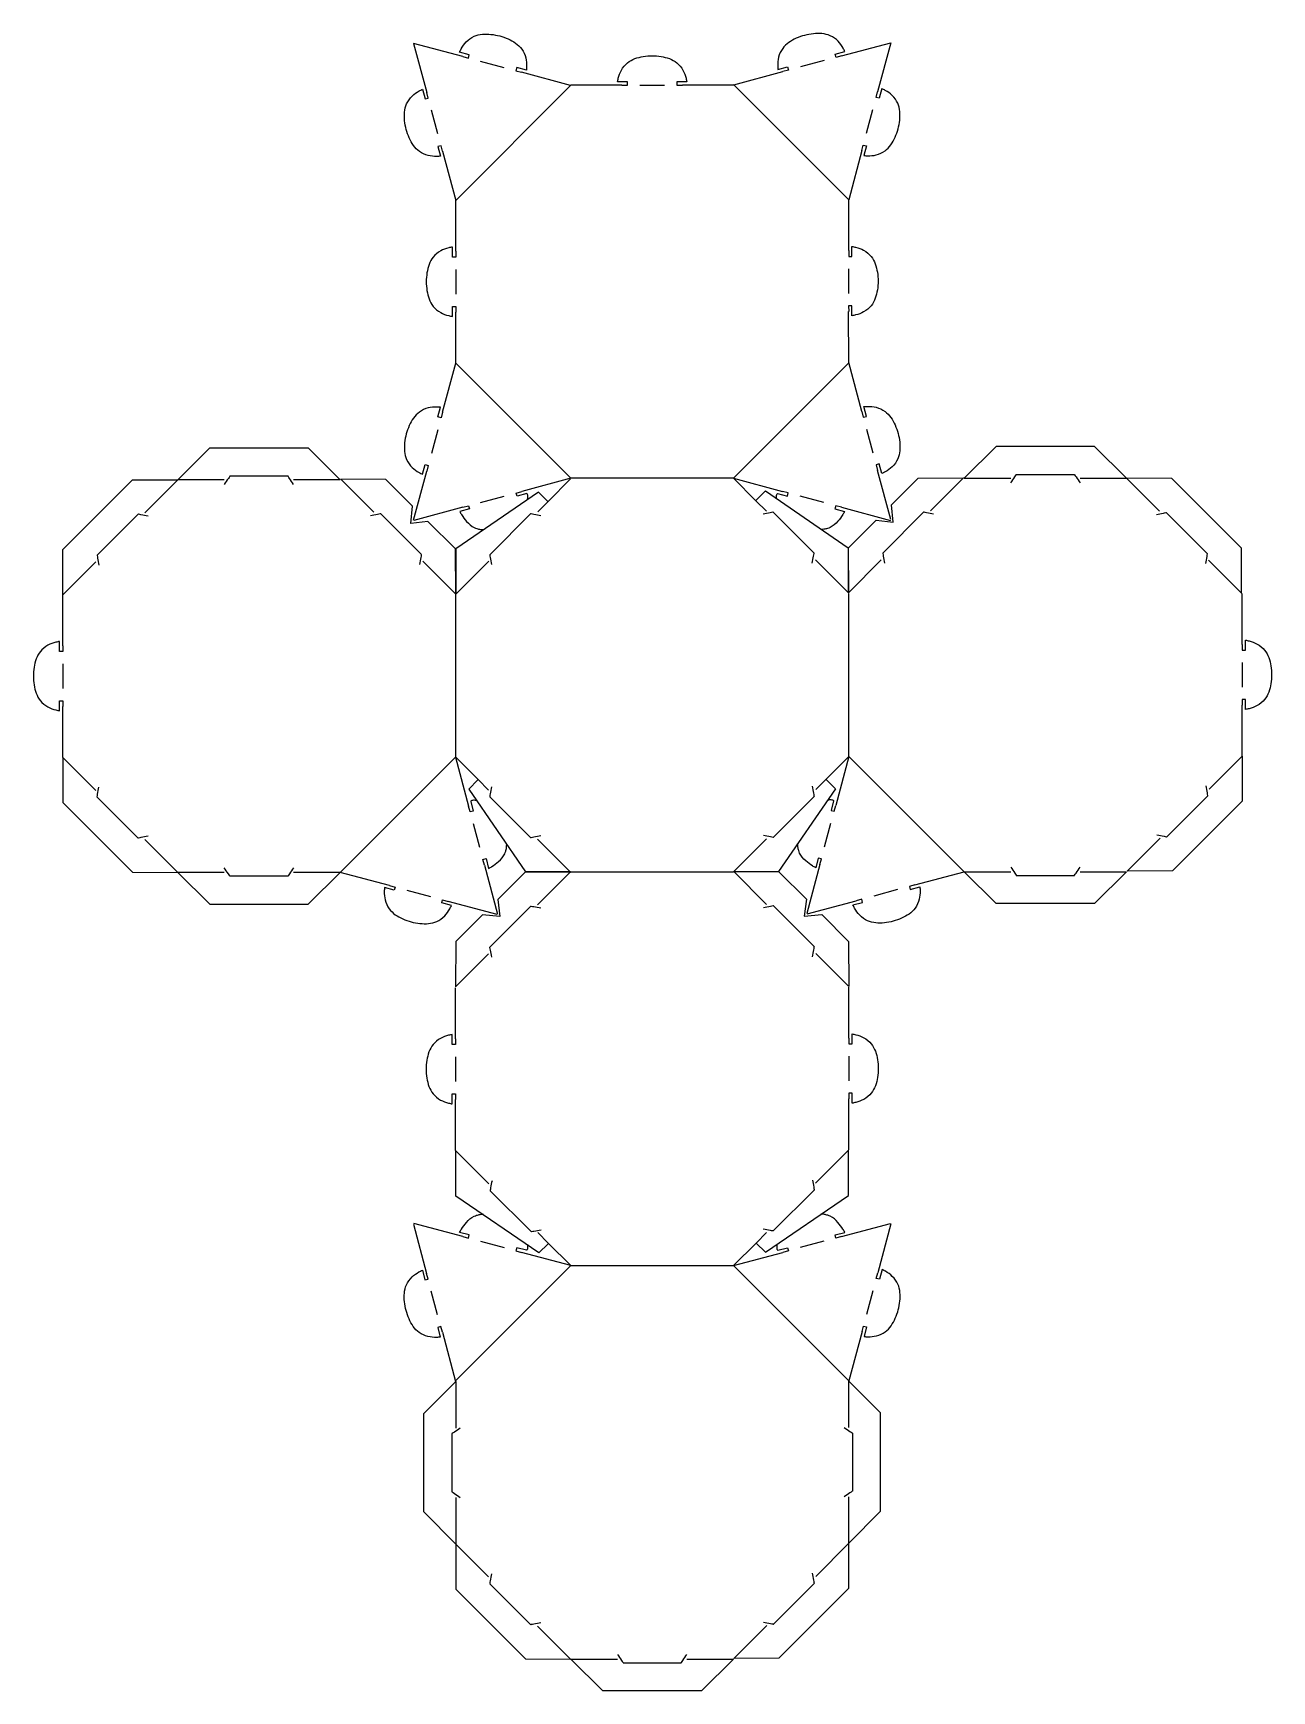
# Model space of a CAD drawing. Extents: x 2 to 195, y 2 to 260.
import ezdxf

# ---------------------------------------------------------------- set-up
doc = ezdxf.new("R2010")
doc.units = 0
doc.layers.get('0').update_dxf_attribs({"linetype": 'CONTINUOUS'})

msp = doc.modelspace()

# ---------------------------------------------------------------- linework, layer by layer
at = {"color": 5}
for p, q in [((127.982455, 255.975683), (135.627624, 258.024005)), ((135.627624, 258.024004), (133.578936, 250.378931)), ((68.996075, 255.875282), (61.350906, 257.923605)), ((61.350906, 257.923603), (63.399594, 250.27853)), ((70.00238, 256.128512), (68.489884, 256.533784)), ((68.996072, 255.875279), (69.871587, 255.640394)), ((69.871587, 255.640394), (70.00238, 256.128512)), ((126.976149, 256.228912), (128.488646, 256.634185)), ((127.106942, 255.740794), (126.976149, 256.228912)), ((127.982458, 255.97568), (127.106942, 255.740794)), ((77.404603, 254.145092), (77.273734, 253.656692)), ((77.273734, 253.656692), (78.149396, 253.422351)), ((78.917086, 253.739824), (77.404603, 254.145092)), ((85.794562, 251.373989), (78.149391, 253.422311)), ((111.183968, 251.474389), (118.829139, 253.522711)), ((118.061444, 253.840224), (119.573926, 254.245492)), ((119.704795, 253.757092), (118.829133, 253.522751)), ((119.573926, 254.245492), (119.704795, 253.757092)), ((62.740771, 250.784617), (63.14604, 249.272134)), ((63.634439, 249.403001), (63.399554, 250.278516)), ((93.750991, 251.415719), (85.836179, 251.415531)), ((94.657463, 251.920771), (93.091612, 251.920771)), ((93.750985, 251.415715), (94.657463, 251.415433)), ((94.657463, 251.415433), (94.657463, 251.920771)), ((103.886646, 251.920771), (102.32081, 251.920771)), ((102.32081, 251.920771), (102.32081, 251.415141)), ((102.32081, 251.415141), (103.227285, 251.415424)), ((111.1421, 251.415571), (103.227288, 251.415383)), ((133.34409, 249.503401), (133.578975, 250.378917)), ((134.237758, 250.885017), (133.83249, 249.372535)), ((63.14604, 249.272134), (63.634439, 249.403001)), ((133.83249, 249.372535), (133.34409, 249.503401)), ((65.617578, 242.000701), (65.129461, 241.869911)), ((65.129461, 241.869911), (65.534732, 240.357414)), ((65.851919, 241.125039), (65.617578, 242.000701)), ((65.851916, 241.125042), (67.900601, 233.479969)), ((131.126614, 241.225443), (129.077929, 233.58037)), ((131.126611, 241.22544), (131.360951, 242.101102)), ((131.360951, 242.101102), (131.849069, 241.970312)), ((131.849069, 241.970312), (131.443798, 240.457815)), ((67.900415, 225.565146), (67.900604, 233.479958)), ((129.078115, 225.665546), (129.077926, 233.580359)), ((67.395364, 224.658674), (67.395364, 226.224524)), ((67.9007, 224.658674), (67.395364, 224.658674)), ((67.900417, 225.565152), (67.9007, 224.658674)), ((129.078112, 225.665552), (129.07783, 224.759074)), ((129.07783, 224.759074), (129.583166, 224.759074)), ((129.583166, 224.759074), (129.583166, 226.324925)), ((67.395364, 215.42949), (67.395364, 216.995327)), ((67.395364, 216.995327), (67.900993, 216.995327)), ((67.900993, 216.995327), (67.900711, 216.088852)), ((129.583166, 217.095728), (129.077537, 217.095728)), ((129.077537, 217.095728), (129.077819, 216.189252)), ((129.583166, 215.529891), (129.583166, 217.095728)), ((67.900561, 208.174037), (67.90075, 216.088849)), ((129.077968, 208.274437), (129.077779, 216.18925)), ((65.851876, 200.528956), (67.900561, 208.174028)), ((131.126653, 200.62937), (129.077968, 208.274443)), ((65.129421, 199.784087), (65.534692, 201.296583)), ((131.849108, 199.884501), (131.443837, 201.396998)), ((65.617539, 199.653296), (65.129421, 199.784087)), ((65.851879, 200.528959), (65.617539, 199.653296)), ((131.126651, 200.629373), (131.360991, 199.753711)), ((131.360991, 199.753711), (131.849108, 199.884501)), ((24.629556, 190.008349), (29.619417, 194.95866)), ((29.619417, 194.95866), (44.945619, 194.95866)), ((44.945619, 194.95866), (49.93548, 190.008349)), ((152.03295, 195.201046), (147.043092, 190.250736)), ((167.359155, 195.201046), (152.03295, 195.201046)), ((172.349016, 190.250736), (167.359155, 195.201046)), ((61.350866, 183.730395), (63.399554, 191.375467)), ((62.740732, 190.869381), (63.146, 192.381863)), ((63.146, 192.381863), (63.6344, 192.250997)), ((63.6344, 192.250997), (63.399515, 191.375482)), ((133.832529, 192.482278), (133.34413, 192.351412)), ((133.34413, 192.351412), (133.579015, 191.475896)), ((135.627663, 183.830809), (133.578975, 191.475882)), ((134.237798, 190.969796), (133.832529, 192.482278)), ((6.763531, 179.143118), (17.600793, 189.980381)), ((17.600793, 189.980381), (24.629555, 190.008349)), ((41.787913, 190.600068), (32.773719, 190.600068)), ((57.035486, 190.080666), (50.006724, 190.108634)), ((61.199059, 185.917095), (57.035486, 190.080666)), ((85.836136, 190.238467), (78.190965, 188.190144)), ((85.794825, 190.138346), (82.294961, 186.639042)), ((111.142258, 190.250617), (118.787429, 188.202293)), ((111.142258, 190.250617), (114.641562, 186.750754)), ((135.738156, 186.117631), (139.90173, 190.281202)), ((139.90173, 190.281202), (146.930491, 190.30917)), ((155.190658, 190.842454), (164.204853, 190.842454)), ((179.377777, 190.22277), (172.349013, 190.250739)), ((190.215037, 179.385508), (179.377777, 190.22277)), ((60.934103, 183.193365), (61.199059, 185.917095)), ((69.037649, 185.737173), (61.39248, 183.688849)), ((80.815778, 188.083393), (67.928682, 179.243406)), ((69.037646, 185.737175), (69.913161, 185.972061)), ((69.913161, 185.972061), (70.043954, 185.483943)), ((77.315308, 187.955764), (78.190971, 188.190104)), ((77.446178, 187.467361), (77.315308, 187.955764)), ((78.95866, 187.872632), (77.446178, 187.467361)), ((82.269925, 186.642951), (80.815778, 188.083393)), ((114.667292, 186.843487), (116.12144, 188.283929)), ((116.12144, 188.283929), (129.008536, 179.443942)), ((118.019734, 187.884782), (119.532217, 187.479511)), ((119.663086, 187.967914), (118.787424, 188.202254)), ((119.532217, 187.479511), (119.663086, 187.967914)), ((127.065233, 185.98421), (126.93444, 185.496093)), ((127.940748, 185.749325), (127.065233, 185.98421)), ((127.940745, 185.749322), (135.585914, 183.700999)), ((136.003112, 183.393901), (135.738156, 186.117631)), ((18.449948, 184.665555), (12.07595, 178.291558)), ((56.186335, 184.76584), (62.560333, 178.391843)), ((63.578348, 183.537804), (60.934103, 183.193365)), ((67.872748, 179.243406), (63.578348, 183.537804)), ((70.043954, 185.483943), (68.531458, 185.078672)), ((73.243508, 178.39425), (79.617505, 184.768247)), ((123.69371, 178.594786), (117.319713, 184.968783)), ((126.93444, 185.496093), (128.446936, 185.090822)), ((129.064467, 179.443942), (133.358867, 183.738339)), ((133.358867, 183.738339), (136.003112, 183.393901)), ((140.75088, 184.966376), (134.376882, 178.592378)), ((178.528622, 184.907944), (184.902619, 178.533947)), ((6.735566, 172.114357), (6.763531, 179.143118)), ((67.900717, 172.214642), (67.872748, 179.243406)), ((67.928682, 179.243406), (67.900714, 172.214642)), ((129.008536, 179.443942), (129.036504, 172.415177)), ((129.036499, 172.415177), (129.064467, 179.443942)), ((190.243006, 172.356746), (190.215037, 179.385508)), ((6.735378, 164.199545), (6.735566, 172.114357)), ((190.343564, 164.400349), (190.343375, 172.315161)), ((6.230326, 163.293072), (6.230326, 164.858923)), ((6.735663, 163.293072), (6.230326, 163.293072)), ((6.735381, 164.19955), (6.735663, 163.293072)), ((190.343561, 164.400354), (190.343279, 163.493876)), ((190.343279, 163.493876), (190.848615, 163.493876)), ((190.848615, 163.493876), (190.848615, 165.059727)), ((6.230326, 154.063889), (6.230326, 155.629726)), ((6.230326, 155.629726), (6.735955, 155.629726)), ((6.735955, 155.629726), (6.735673, 154.723251)), ((190.848615, 155.83053), (190.342986, 155.83053)), ((190.342986, 155.83053), (190.343268, 154.924054)), ((190.343417, 147.009239), (190.343228, 154.924052)), ((190.848615, 154.264693), (190.848615, 155.83053)), ((6.735525, 146.808436), (6.735713, 154.723248)), ((6.735525, 146.808436), (6.76349, 139.779674)), ((67.871001, 146.850024), (69.919322, 139.204852)), ((67.900714, 146.849905), (71.400018, 143.350042)), ((129.077819, 146.950306), (125.577956, 143.451001)), ((129.107531, 146.950424), (127.059207, 139.305253)), ((190.343417, 147.009239), (190.315449, 139.980478)), ((71.366397, 143.325125), (69.925954, 141.870978)), ((127.011009, 141.929795), (118.171022, 129.042699)), ((125.570567, 143.383943), (127.011009, 141.929795)), ((6.76349, 139.779674), (17.600752, 128.942411)), ((18.449907, 134.257237), (12.075909, 140.631235)), ((69.925954, 141.870978), (78.765942, 128.983881)), ((70.236836, 139.972548), (70.642105, 138.460065)), ((79.615098, 134.298707), (73.2411, 140.672704)), ((117.363435, 134.399107), (123.737432, 140.773105)), ((126.741696, 140.072948), (126.336425, 138.560466)), ((126.824827, 138.429596), (127.059168, 139.305259)), ((178.629033, 134.458041), (185.003031, 140.832038)), ((190.315449, 139.980478), (179.478189, 129.143215)), ((70.153702, 138.329196), (69.919362, 139.204858)), ((70.642105, 138.460065), (70.153702, 138.329196)), ((126.336425, 138.560466), (126.824827, 138.429596)), ((72.137405, 130.927049), (72.625523, 131.057842)), ((72.372291, 130.051533), (72.137405, 130.927049)), ((72.372293, 130.051536), (74.420617, 122.406368)), ((72.625523, 131.057842), (73.030797, 129.545345)), ((78.748771, 128.986763), (74.454374, 124.692362)), ((85.777536, 129.014731), (78.748771, 128.986763)), ((78.765942, 128.983881), (85.794706, 128.955913)), ((118.171022, 129.042699), (111.142258, 129.014731)), ((111.183826, 129.056316), (118.212591, 129.028348)), ((118.212591, 129.028348), (122.506988, 124.733947)), ((124.606236, 130.151937), (122.557913, 122.506768)), ((124.353007, 131.158242), (123.947736, 129.645746)), ((124.841124, 131.027449), (124.353007, 131.158242)), ((124.606239, 130.151934), (124.841124, 131.027449)), ((139.398019, 126.966164), (147.043092, 129.014849)), ((152.03295, 124.064536), (147.043092, 129.014847)), ((172.349016, 129.014847), (167.359155, 124.064536)), ((179.478189, 129.143215), (172.449425, 129.115247)), ((17.600752, 128.942411), (24.629514, 128.914443)), ((24.629515, 128.914446), (29.619375, 123.964136)), ((41.787871, 128.322728), (32.773676, 128.322728)), ((44.945579, 123.964136), (49.935438, 128.914446)), ((57.580513, 126.865764), (49.93544, 128.914449)), ((58.325382, 126.143309), (56.812886, 126.54858)), ((57.58051, 126.865767), (58.456172, 126.631426)), ((58.456172, 126.631426), (58.325382, 126.143309)), ((139.398022, 126.966167), (138.52236, 126.731827)), ((138.52236, 126.731827), (138.65315, 126.243709)), ((138.65315, 126.243709), (140.165647, 126.64898)), ((155.190658, 128.423128), (164.204853, 128.423128)), ((29.619375, 123.964136), (44.945579, 123.964136)), ((65.727605, 124.159888), (65.858472, 124.648287)), ((67.240088, 123.754619), (65.727605, 124.159888)), ((65.858472, 124.648287), (66.733987, 124.413402)), ((74.379074, 122.364754), (66.734001, 124.413442)), ((74.454374, 124.692362), (74.798812, 122.048118)), ((122.506988, 124.733947), (122.16255, 122.089703)), ((122.599458, 122.465155), (130.244531, 124.513842)), ((129.738445, 123.85502), (131.250927, 124.260288)), ((131.120061, 124.748688), (130.244545, 124.513803)), ((131.250927, 124.260288), (131.120061, 124.748688)), ((167.359155, 124.064536), (152.03295, 124.064536)), ((72.075082, 122.313073), (67.911512, 118.1495)), ((74.798812, 122.048118), (72.075082, 122.313073)), ((73.226337, 117.30035), (79.600335, 123.674347)), ((123.735025, 117.341935), (117.361027, 123.715932)), ((122.16255, 122.089703), (124.88628, 122.354659)), ((124.88628, 122.354659), (129.049851, 118.191085)), ((67.911512, 118.1495), (67.883543, 111.120738)), ((129.049851, 118.191085), (129.077819, 111.162324)), ((67.870753, 103.034629), (67.870942, 110.949441)), ((129.107777, 103.135029), (129.107588, 111.049841)), ((67.365702, 102.128156), (67.365702, 103.694007)), ((129.612827, 102.228557), (129.612827, 103.794408)), ((67.871038, 102.128156), (67.365702, 102.128156)), ((67.870756, 103.034634), (67.871038, 102.128156)), ((129.107774, 103.135035), (129.107492, 102.228557)), ((129.107492, 102.228557), (129.612827, 102.228557)), ((67.365702, 92.898973), (67.365702, 94.46481)), ((67.365702, 94.46481), (67.871332, 94.46481)), ((67.8709, 85.64352), (67.871089, 93.558332)), ((67.871332, 94.46481), (67.871049, 93.558335)), ((129.612827, 94.56521), (129.107198, 94.56521)), ((129.107198, 94.56521), (129.10748, 93.658735)), ((129.10763, 85.74392), (129.107441, 93.658732)), ((129.612827, 92.999374), (129.612827, 94.56521)), ((67.94036, 78.54407), (67.912392, 85.572834)), ((129.038169, 78.644471), (129.066138, 85.673235)), ((80.827457, 69.704083), (67.94036, 78.54407)), ((73.255186, 79.393226), (79.629183, 73.019229)), ((116.151073, 69.804483), (129.038169, 78.644471)), ((123.723344, 79.493626), (117.349346, 73.119629)), ((61.321233, 74.157202), (63.369921, 66.51213)), ((69.008817, 72.250825), (61.363648, 74.299149)), ((70.015123, 72.504054), (68.502626, 72.909326)), ((69.008814, 72.250822), (69.88433, 72.015937)), ((69.88433, 72.015937), (70.015123, 72.504054)), ((126.964209, 72.504054), (128.476705, 72.909326)), ((127.095002, 72.015937), (126.964209, 72.504054)), ((127.970517, 72.250822), (127.095002, 72.015937)), ((127.970514, 72.250825), (135.615683, 74.299149)), ((135.657296, 74.257603), (133.608609, 66.61253)), ((77.417346, 70.520636), (77.286477, 70.032234)), ((77.286477, 70.032234), (78.162139, 69.797893)), ((78.929828, 70.115365), (77.417346, 70.520636)), ((85.807304, 67.74953), (78.162133, 69.797854)), ((82.281604, 71.144525), (80.827457, 69.704083)), ((85.807304, 67.749516), (82.308, 71.249379)), ((111.172027, 67.74953), (114.67189, 71.248834)), ((111.172027, 67.74953), (118.817198, 69.797854)), ((114.696926, 71.244926), (116.151073, 69.804483)), ((118.049503, 70.115365), (119.561985, 70.520636)), ((119.692855, 70.032234), (118.817192, 69.797893)), ((119.561985, 70.520636), (119.692855, 70.032234)), ((134.267431, 67.118617), (133.862163, 65.606134)), ((62.711099, 67.018216), (63.116367, 65.505734)), ((63.116367, 65.505734), (63.604767, 65.6366)), ((63.604767, 65.6366), (63.369881, 66.512115)), ((133.373763, 65.737001), (133.608648, 66.612516)), ((133.862163, 65.606134), (133.373763, 65.737001)), ((65.587905, 58.234301), (65.099788, 58.10351)), ((65.099788, 58.10351), (65.505059, 56.591014)), ((65.822246, 57.358638), (65.587905, 58.234301)), ((65.822243, 57.358641), (67.870928, 49.713569)), ((131.156287, 57.459042), (129.107602, 49.813969)), ((131.156284, 57.459039), (131.390624, 58.334701)), ((131.390624, 58.334701), (131.878742, 58.203911)), ((131.878742, 58.203911), (131.473471, 56.691414)), ((62.950556, 44.723566), (67.900866, 49.713425)), ((134.027974, 44.823953), (129.077664, 49.813811)), ((62.950556, 29.397362), (62.950556, 44.723566)), ((134.027974, 29.497748), (134.027974, 44.823953)), ((67.309148, 41.565858), (67.309148, 32.551664)), ((129.669382, 41.666245), (129.669382, 32.65205)), ((67.900866, 24.407501), (62.950556, 29.397362)), ((129.077664, 24.507887), (134.027974, 29.497748)), ((67.900869, 24.407498), (67.928837, 17.378736)), ((129.077664, 24.507898), (129.049695, 17.479137)), ((79.615253, 11.856299), (73.241256, 18.230297)), ((117.36328, 11.9567), (123.737277, 18.330697)), ((67.928837, 17.378736), (78.766097, 6.541474)), ((129.049695, 17.479137), (118.212435, 6.641874)), ((78.766097, 6.541474), (85.794861, 6.513505)), ((90.826037, 1.563198), (85.836179, 6.513508)), ((93.983745, 5.92179), (102.99794, 5.92179)), ((111.142103, 6.513508), (106.152242, 1.563198)), ((118.212435, 6.641874), (111.183671, 6.613906)), ((106.152242, 1.563198), (90.826037, 1.563198))]:
    msp.add_line(p, q, dxfattribs=at)
at = {"color": 1}
for p, q in [((71.728957, 255.142608), (75.416376, 254.154372)), ((125.249573, 255.243008), (121.562154, 254.254772)), ((85.836179, 251.41553), (67.900604, 233.479969)), ((96.580379, 251.415331), (100.397928, 251.415143)), ((111.142354, 251.515931), (129.077929, 233.58037)), ((131.85854, 243.958525), (132.846414, 247.64604)), ((65.119989, 243.858124), (64.132116, 247.54564)), ((67.900801, 222.735758), (67.90099, 218.918209)), ((129.077728, 222.836159), (129.077539, 219.018609)), ((85.836136, 190.238467), (67.900561, 208.174028)), ((111.142258, 190.250617), (129.077833, 208.186178)), ((65.11995, 197.795873), (64.132076, 194.108358)), ((131.85858, 197.896288), (132.846453, 194.208773)), ((24.629556, 190.008346), (19.495427, 184.873951)), ((31.8795, 190.00816), (24.629556, 190.008346)), ((49.93548, 190.008349), (42.674537, 190.00816)), ((50.006724, 190.108634), (55.140852, 184.974238)), ((111.142258, 190.250617), (85.777536, 190.250617)), ((146.930488, 190.30917), (141.796361, 185.174774)), ((147.043092, 190.250736), (154.304035, 190.250547)), ((165.099069, 190.250547), (172.349016, 190.250733)), ((172.349013, 190.250736), (177.483143, 185.11634)), ((71.770531, 186.469847), (75.45795, 187.458082)), ((80.668472, 185.011726), (82.294976, 186.639028)), ((116.268878, 185.124265), (114.641576, 186.750768)), ((125.207863, 186.481997), (121.520444, 187.470232)), ((11.862186, 177.240709), (6.735567, 172.114357)), ((62.774096, 177.340994), (67.900717, 172.214642)), ((67.900717, 172.214642), (73.035112, 177.348772)), ((129.036501, 172.415177), (123.902106, 177.549308)), ((134.163119, 177.54153), (129.036499, 172.415177)), ((185.116385, 177.483098), (190.243003, 172.356746)), ((67.900714, 146.849905), (67.900714, 172.214642)), ((129.077819, 146.950306), (129.077819, 172.315042)), ((6.735765, 161.370157), (6.735953, 157.552607)), ((190.343178, 161.570961), (190.342988, 157.753411)), ((11.862145, 141.682083), (6.735526, 146.808436)), ((67.871001, 146.850024), (49.935438, 128.914449)), ((129.107531, 146.950424), (147.043092, 129.014849)), ((185.216797, 141.882887), (190.343415, 147.009239)), ((73.027334, 141.723553), (71.400032, 143.350056)), ((123.951467, 141.823686), (125.57797, 143.450987)), ((71.639619, 132.784418), (70.651384, 136.471838)), ((111.142258, 129.014731), (116.276388, 134.149126)), ((125.338911, 132.884819), (126.327146, 136.572238)), ((172.449425, 129.11525), (177.583555, 134.249645)), ((24.629515, 128.914446), (19.495386, 134.048841)), ((85.794706, 128.955913), (80.660576, 134.090308)), ((80.651183, 123.888111), (85.777536, 129.014731)), ((85.777536, 129.014731), (111.142258, 129.014731)), ((116.310179, 123.929696), (111.183826, 129.056316)), ((147.043092, 129.014847), (154.304035, 129.015036)), ((165.099069, 129.015036), (172.349016, 129.014849)), ((31.879461, 128.914635), (24.629515, 128.914449)), ((49.935438, 128.914446), (42.674495, 128.914635)), ((60.313595, 126.133837), (64.001111, 125.145964)), ((136.664937, 126.234238), (132.977422, 125.246364)), ((67.883543, 111.120741), (73.017939, 116.254869)), ((129.077819, 111.162327), (123.943423, 116.296454)), ((67.87114, 100.205241), (67.871329, 96.387691)), ((129.10739, 100.305641), (129.107201, 96.488092)), ((67.912395, 85.572834), (73.04679, 80.438704)), ((129.066135, 85.673235), (123.931739, 80.539105)), ((80.680684, 72.875882), (82.307986, 71.249379)), ((116.298379, 72.87615), (114.671876, 71.248849)), ((71.741699, 71.518151), (75.429118, 70.529916)), ((125.237632, 71.518151), (121.550213, 70.529916)), ((85.807304, 67.74953), (67.871729, 49.813969)), ((85.807304, 67.74953), (111.172027, 67.74953)), ((111.172027, 67.74953), (129.107602, 49.813969)), ((65.090317, 60.091724), (64.102443, 63.779239)), ((131.888213, 60.192124), (132.876087, 63.87964)), ((67.900866, 49.713425), (67.901055, 42.452482)), ((129.077664, 49.813811), (129.077474, 42.552868)), ((67.901055, 31.657448), (67.900869, 24.407501)), ((129.077474, 31.757834), (129.077661, 24.507887)), ((73.027489, 19.281146), (67.900872, 24.407498)), ((123.951043, 19.381546), (129.077661, 24.507898)), ((85.794861, 6.513508), (80.660731, 11.647904)), ((111.183671, 6.613909), (116.317801, 11.748304)), ((85.836179, 6.513508), (93.097121, 6.513697)), ((103.892155, 6.513697), (111.142103, 6.513511))]:
    msp.add_line(p, q, dxfattribs=at)
at = {"color": 5}
for points, knots in [([(68.489884, 256.533784), (68.578, 256.711101), (68.863727, 257.286067), (69.523216, 258.237716), (71.048308, 259.347414), (73.477725, 259.452334), (76.053583, 258.762278), (78.104939, 257.456299), (78.871454, 255.732776), (78.968237, 254.578633), (78.929142, 253.937521), (78.917086, 253.739824)], [0, 0, 0, 0, 0.594052, 1.926273, 3.438881, 6.074691, 8.833683, 11.469465, 12.982641, 14.315439, 14.90967, 14.90967, 14.90967, 14.90967]), ([(128.488646, 256.634185), (128.40053, 256.811501), (128.114803, 257.386468), (127.455313, 258.338117), (125.930222, 259.447815), (123.500805, 259.552735), (120.924946, 258.862679), (118.87359, 257.556699), (118.107076, 255.833176), (118.010292, 254.679034), (118.049388, 254.037922), (118.061444, 253.840224)], [0, 0, 0, 0, 0.594052, 1.926273, 3.438881, 6.074691, 8.833683, 11.469465, 12.982641, 14.315439, 14.90967, 14.90967, 14.90967, 14.90967]), ([(93.091612, 251.920771), (93.130833, 252.114851), (93.258012, 252.744178), (93.648724, 253.834089), (94.834639, 255.300698), (97.15412, 256.030821), (99.820808, 256.03096), (102.140279, 255.300411), (103.326756, 253.834004), (103.718955, 252.744237), (103.847123, 252.114852), (103.886646, 251.920771)], [0, 0, 0, 0, 0.594052, 1.926273, 3.438881, 6.074692, 8.833683, 11.469466, 12.982642, 14.315439, 14.90967, 14.90967, 14.90967, 14.90967]), ([(65.534732, 240.357414), (65.337113, 240.345068), (64.696314, 240.305031), (63.542417, 240.400343), (61.818844, 241.166261), (60.513272, 243.217738), (59.822949, 245.793525), (59.928283, 248.223041), (61.037641, 249.748623), (61.988766, 250.409511), (62.563533, 250.696209), (62.740771, 250.784617)], [0, 0, 0, 0, 0.594052, 1.926274, 3.438883, 6.074692, 8.833683, 11.469467, 12.982642, 14.315438, 14.90967, 14.90967, 14.90967, 14.90967]), ([(131.443798, 240.457815), (131.641417, 240.445468), (132.282216, 240.405432), (133.436113, 240.500744), (135.159686, 241.266662), (136.465258, 243.318138), (137.155581, 245.893925), (137.050247, 248.323442), (135.940889, 249.849024), (134.989764, 250.509911), (134.414997, 250.796609), (134.237758, 250.885017)], [0, 0, 0, 0, 0.594052, 1.926274, 3.438883, 6.074692, 8.833683, 11.469467, 12.982642, 14.315438, 14.90967, 14.90967, 14.90967, 14.90967]), ([(67.395364, 226.224524), (67.201283, 226.185303), (66.571957, 226.058125), (65.482046, 225.667412), (64.015437, 224.481498), (63.285313, 222.162017), (63.285174, 219.495328), (64.015724, 217.175859), (65.48213, 215.989381), (66.571897, 215.597182), (67.201282, 215.469013), (67.395364, 215.42949)], [0, 0, 0, 0, 0.594052, 1.926273, 3.43888, 6.074691, 8.833683, 11.469466, 12.982641, 14.315438, 14.90967, 14.90967, 14.90967, 14.90967]), ([(129.583166, 226.324925), (129.777247, 226.285704), (130.406573, 226.158526), (131.496484, 225.767813), (132.963092, 224.581898), (133.693217, 222.262417), (133.693356, 219.595729), (132.962806, 217.276259), (131.496399, 216.089781), (130.406632, 215.697582), (129.777247, 215.569414), (129.583166, 215.529891)], [0, 0, 0, 0, 0.594052, 1.926273, 3.43888, 6.074691, 8.833683, 11.469466, 12.982641, 14.315438, 14.90967, 14.90967, 14.90967, 14.90967]), ([(65.534692, 201.296583), (65.337074, 201.30893), (64.696275, 201.348966), (63.542377, 201.253655), (61.818804, 200.487736), (60.513232, 198.43626), (59.822909, 195.860473), (59.928243, 193.430957), (61.037601, 191.905374), (61.988726, 191.244487), (62.563493, 190.957789), (62.740732, 190.869381)], [0, 0, 0, 0, 0.594052, 1.926274, 3.438883, 6.074692, 8.833683, 11.469467, 12.982642, 14.315438, 14.90967, 14.90967, 14.90967, 14.90967]), ([(131.443837, 201.396998), (131.641456, 201.409345), (132.282255, 201.449381), (133.436152, 201.354069), (135.159725, 200.588151), (136.465297, 198.536675), (137.15562, 195.960888), (137.050287, 193.531371), (135.940928, 192.005789), (134.989803, 191.344902), (134.415037, 191.058204), (134.237798, 190.969796)], [0, 0, 0, 0, 0.594052, 1.926274, 3.438883, 6.074692, 8.833683, 11.469467, 12.982642, 14.315438, 14.90967, 14.90967, 14.90967, 14.90967]), ([(32.773719, 190.600068), (32.762679, 190.583904), (32.674361, 190.454595), (32.376288, 190.018177), (32.089255, 189.597922), (31.8795, 189.290813)], [0, 0, 0, 0, 0.058722, 0.469774, 1.585488, 1.585488, 1.585488, 1.585488]), ([(42.674537, 189.290813), (42.466564, 189.597922), (42.181968, 190.018177), (41.886427, 190.454595), (41.798859, 190.583904), (41.787913, 190.600068)], [0, 0, 0, 0, 1.112709, 1.522654, 1.581217, 1.581217, 1.581217, 1.581217]), ([(154.304035, 189.5332), (154.512008, 189.840309), (154.796604, 190.260563), (155.092145, 190.696981), (155.179713, 190.82629), (155.190658, 190.842454)], [0, 0, 0, 0, 1.112709, 1.522654, 1.581217, 1.581217, 1.581217, 1.581217]), ([(164.204853, 190.842454), (164.215893, 190.82629), (164.30421, 190.696981), (164.602282, 190.260563), (164.889314, 189.840309), (165.099069, 189.5332)], [0, 0, 0, 0, 0.058722, 0.469774, 1.585487, 1.585487, 1.585487, 1.585487]), ([(79.104318, 186.981149), (79.124454, 187.174528), (79.153679, 187.455198), (79.076284, 187.787784), (78.980914, 187.85658), (78.95866, 187.872632)], [0, 0, 0, 0, 0.59127, 0.858172, 0.939407, 0.939407, 0.939407, 0.939407]), ([(117.874076, 186.993299), (117.85394, 187.186677), (117.824715, 187.467348), (117.90211, 187.799933), (117.99748, 187.868729), (118.019734, 187.884782)], [0, 0, 0, 0, 0.59127, 0.858172, 0.939407, 0.939407, 0.939407, 0.939407]), ([(20.002669, 184.36671), (19.63845, 184.436809), (19.140046, 184.532735), (18.622473, 184.63235), (18.469118, 184.661866), (18.449948, 184.665555)], [0, 0, 0, 0, 1.112709, 1.522654, 1.581218, 1.581218, 1.581218, 1.581218]), ([(54.633614, 184.466995), (54.997832, 184.537094), (55.496237, 184.63302), (56.013811, 184.732635), (56.167166, 184.76215), (56.186335, 184.76584)], [0, 0, 0, 0, 1.11271, 1.522655, 1.581219, 1.581219, 1.581219, 1.581219]), ([(68.531458, 185.078672), (68.623986, 184.912713), (68.929826, 184.364152), (69.616954, 183.461534), (70.438526, 182.684013), (71.235274, 182.407436), (71.720899, 182.28441), (72.079671, 182.269012), (72.249679, 182.261716)], [0, 0, 0, 0, 0.569256, 1.88161, 3.413804, 3.835136, 4.400555, 4.909791, 4.909791, 4.909791, 4.909791]), ([(79.617505, 184.768247), (79.636741, 184.764624), (79.790626, 184.735639), (80.309989, 184.637814), (80.810117, 184.543613), (81.175595, 184.474773)], [0, 0, 0, 0, 0.058722, 0.469774, 1.585487, 1.585487, 1.585487, 1.585487]), ([(117.319713, 184.968783), (117.300477, 184.96516), (117.146592, 184.936175), (116.627229, 184.83835), (116.127101, 184.744148), (115.761623, 184.675309)], [0, 0, 0, 0, 0.058722, 0.469774, 1.585487, 1.585487, 1.585487, 1.585487]), ([(128.446936, 185.090822), (128.354409, 184.924862), (128.048569, 184.376302), (127.36144, 183.473684), (126.539868, 182.696163), (125.74312, 182.419586), (125.257495, 182.29656), (124.898723, 182.281162), (124.728715, 182.273866)], [0, 0, 0, 0, 0.569256, 1.88161, 3.413804, 3.835136, 4.400555, 4.909791, 4.909791, 4.909791, 4.909791]), ([(142.303602, 184.667531), (141.939383, 184.73763), (141.440978, 184.833556), (140.923404, 184.933171), (140.770049, 184.962686), (140.75088, 184.966376)], [0, 0, 0, 0, 1.11271, 1.522655, 1.581219, 1.581219, 1.581219, 1.581219]), ([(176.975903, 184.609099), (177.340121, 184.679199), (177.838524, 184.775124), (178.356097, 184.874739), (178.509452, 184.904255), (178.528622, 184.907944)], [0, 0, 0, 0, 1.112708, 1.522653, 1.581216, 1.581216, 1.581216, 1.581216]), ([(12.07595, 178.291558), (12.079573, 178.272322), (12.108559, 178.118437), (12.206384, 177.599073), (12.300586, 177.098946), (12.369427, 176.733468)], [0, 0, 0, 0, 0.058722, 0.469774, 1.585488, 1.585488, 1.585488, 1.585488]), ([(62.560333, 178.391843), (62.556709, 178.372607), (62.527724, 178.218722), (62.429898, 177.699358), (62.335696, 177.199231), (62.266855, 176.833753)], [0, 0, 0, 0, 0.058722, 0.469774, 1.585488, 1.585488, 1.585488, 1.585488]), ([(73.542353, 176.841531), (73.472253, 177.205749), (73.376328, 177.704153), (73.276713, 178.221726), (73.247197, 178.375081), (73.243508, 178.39425)], [0, 0, 0, 0, 1.112708, 1.522653, 1.581216, 1.581216, 1.581216, 1.581216]), ([(123.394865, 177.042067), (123.464965, 177.406285), (123.56089, 177.904688), (123.660505, 178.422261), (123.690021, 178.575616), (123.69371, 178.594786)], [0, 0, 0, 0, 1.112708, 1.522653, 1.581216, 1.581216, 1.581216, 1.581216]), ([(134.376882, 178.592378), (134.380506, 178.573143), (134.409491, 178.419257), (134.507317, 177.899894), (134.601519, 177.399767), (134.67036, 177.034289)], [0, 0, 0, 0, 0.058722, 0.469774, 1.585488, 1.585488, 1.585488, 1.585488]), ([(184.902619, 178.533947), (184.898996, 178.514711), (184.870011, 178.360826), (184.772186, 177.841463), (184.677984, 177.341335), (184.609145, 176.975857)], [0, 0, 0, 0, 0.058722, 0.469774, 1.585487, 1.585487, 1.585487, 1.585487]), ([(6.230326, 164.858923), (6.036245, 164.819702), (5.406919, 164.692524), (4.317008, 164.301811), (2.850399, 163.115897), (2.120275, 160.796415), (2.120136, 158.129727), (2.850685, 155.810257), (4.317092, 154.62378), (5.406859, 154.23158), (6.036245, 154.103412), (6.230326, 154.063889)], [0, 0, 0, 0, 0.594052, 1.926273, 3.438881, 6.074692, 8.833683, 11.469466, 12.982642, 14.315439, 14.909671, 14.909671, 14.909671, 14.909671]), ([(190.848615, 165.059727), (191.042696, 165.020506), (191.672022, 164.893328), (192.761933, 164.502615), (194.228541, 163.3167), (194.958666, 160.99722), (194.958805, 158.330531), (194.228255, 156.011061), (192.761848, 154.824584), (191.672082, 154.432384), (191.042696, 154.304216), (190.848615, 154.264693)], [0, 0, 0, 0, 0.594052, 1.926273, 3.43888, 6.074691, 8.833683, 11.469466, 12.982641, 14.315438, 14.90967, 14.90967, 14.90967, 14.90967]), ([(12.075909, 140.631235), (12.079532, 140.65047), (12.108518, 140.804356), (12.206343, 141.323719), (12.300546, 141.823846), (12.369386, 142.189324)], [0, 0, 0, 0, 0.058722, 0.469774, 1.585488, 1.585488, 1.585488, 1.585488]), ([(73.2411, 140.672704), (73.244724, 140.69194), (73.273709, 140.845825), (73.371533, 141.365189), (73.465735, 141.865316), (73.534575, 142.230794)], [0, 0, 0, 0, 0.058722, 0.469774, 1.585487, 1.585487, 1.585487, 1.585487]), ([(123.737432, 140.773105), (123.733809, 140.792341), (123.704824, 140.946226), (123.606999, 141.465589), (123.512797, 141.965717), (123.443958, 142.331194)], [0, 0, 0, 0, 0.058722, 0.469774, 1.585487, 1.585487, 1.585487, 1.585487]), ([(185.003031, 140.832038), (184.999408, 140.851274), (184.970423, 141.00516), (184.872598, 141.524523), (184.778396, 142.02465), (184.709556, 142.390128)], [0, 0, 0, 0, 0.058722, 0.469774, 1.585487, 1.585487, 1.585487, 1.585487]), ([(71.128317, 140.118205), (70.934939, 140.138341), (70.654269, 140.167567), (70.321685, 140.090171), (70.252889, 139.994801), (70.236836, 139.972548)], [0, 0, 0, 0, 0.591268, 0.858169, 0.939404, 0.939404, 0.939404, 0.939404]), ([(125.850213, 140.218606), (126.043591, 140.238742), (126.324262, 140.267967), (126.656847, 140.190572), (126.725643, 140.095202), (126.741696, 140.072948)], [0, 0, 0, 0, 0.59127, 0.858172, 0.939407, 0.939407, 0.939407, 0.939407]), ([(20.002628, 134.556082), (19.638409, 134.485983), (19.140005, 134.390057), (18.622432, 134.290442), (18.469077, 134.260927), (18.449907, 134.257237)], [0, 0, 0, 0, 1.112709, 1.522654, 1.581218, 1.581218, 1.581218, 1.581218]), ([(81.167817, 134.597552), (80.803599, 134.527453), (80.305195, 134.431527), (79.787622, 134.331912), (79.634267, 134.302396), (79.615098, 134.298707)], [0, 0, 0, 0, 1.112708, 1.522653, 1.581216, 1.581216, 1.581216, 1.581216]), ([(115.810716, 134.697953), (116.174934, 134.627853), (116.673337, 134.531928), (117.19091, 134.432313), (117.344265, 134.402797), (117.363435, 134.399107)], [0, 0, 0, 0, 1.112708, 1.522653, 1.581216, 1.581216, 1.581216, 1.581216]), ([(177.076314, 134.756886), (177.440533, 134.686787), (177.938936, 134.590861), (178.456509, 134.491246), (178.609864, 134.461731), (178.629033, 134.458041)], [0, 0, 0, 0, 1.112708, 1.522653, 1.581216, 1.581216, 1.581216, 1.581216]), ([(73.030797, 129.545345), (73.196756, 129.637873), (73.745315, 129.943713), (74.647933, 130.630842), (75.425453, 131.452414), (75.70203, 132.249161), (75.825056, 132.734787), (75.840454, 133.093559), (75.84775, 133.263567)], [0, 0, 0, 0, 0.569255, 1.881608, 3.413802, 3.835134, 4.400552, 4.909789, 4.909789, 4.909789, 4.909789]), ([(123.947736, 129.645746), (123.781776, 129.738274), (123.233216, 130.044114), (122.330598, 130.731242), (121.553077, 131.552814), (121.2765, 132.349562), (121.153474, 132.835188), (121.138076, 133.193959), (121.13078, 133.363967)], [0, 0, 0, 0, 0.569256, 1.88161, 3.413804, 3.835136, 4.400555, 4.909791, 4.909791, 4.909791, 4.909791]), ([(32.773676, 128.322728), (32.762637, 128.338891), (32.674319, 128.4682), (32.376247, 128.904618), (32.089215, 129.324873), (31.879461, 129.631982)], [0, 0, 0, 0, 0.058722, 0.469774, 1.585487, 1.585487, 1.585487, 1.585487]), ([(42.674495, 129.631982), (42.466521, 129.324873), (42.181926, 128.904618), (41.886385, 128.4682), (41.798817, 128.338891), (41.787871, 128.322728)], [0, 0, 0, 0, 1.112709, 1.522654, 1.581217, 1.581217, 1.581217, 1.581217]), ([(154.304035, 129.732382), (154.512008, 129.425273), (154.796604, 129.005019), (155.092145, 128.568601), (155.179713, 128.439292), (155.190658, 128.423128)], [0, 0, 0, 0, 1.112709, 1.522654, 1.581217, 1.581217, 1.581217, 1.581217]), ([(164.204853, 128.423128), (164.215893, 128.439292), (164.30421, 128.568601), (164.602282, 129.005019), (164.889314, 129.425273), (165.099069, 129.732382)], [0, 0, 0, 0, 0.058722, 0.469774, 1.585487, 1.585487, 1.585487, 1.585487]), ([(56.812886, 126.54858), (56.800539, 126.350961), (56.760503, 125.710162), (56.855814, 124.556265), (57.621733, 122.832692), (59.673209, 121.52712), (62.248996, 120.836797), (64.678512, 120.942131), (66.204094, 122.051489), (66.864982, 123.002614), (67.15168, 123.577381), (67.240088, 123.754619)], [0, 0, 0, 0, 0.594052, 1.926274, 3.438883, 6.074692, 8.833683, 11.469467, 12.982642, 14.315438, 14.90967, 14.90967, 14.90967, 14.90967]), ([(140.165647, 126.64898), (140.177994, 126.451362), (140.21803, 125.810563), (140.122718, 124.656665), (139.3568, 122.933092), (137.305324, 121.627521), (134.729537, 120.937197), (132.30002, 121.042531), (130.774438, 122.151889), (130.113551, 123.103014), (129.826853, 123.677781), (129.738445, 123.85502)], [0, 0, 0, 0, 0.594052, 1.926274, 3.438883, 6.074692, 8.833683, 11.469467, 12.982642, 14.315438, 14.90967, 14.90967, 14.90967, 14.90967]), ([(79.600335, 123.674347), (79.61957, 123.670724), (79.773456, 123.641738), (80.292819, 123.543913), (80.792946, 123.44971), (81.158424, 123.38087)], [0, 0, 0, 0, 0.058722, 0.469774, 1.585488, 1.585488, 1.585488, 1.585488]), ([(117.361027, 123.715932), (117.341792, 123.712309), (117.187906, 123.683324), (116.668543, 123.585498), (116.168416, 123.491295), (115.802938, 123.422455)], [0, 0, 0, 0, 0.058722, 0.469774, 1.585488, 1.585488, 1.585488, 1.585488]), ([(73.525182, 115.747628), (73.455083, 116.111847), (73.359157, 116.610251), (73.259542, 117.127825), (73.230027, 117.28118), (73.226337, 117.30035)], [0, 0, 0, 0, 1.11271, 1.522655, 1.581219, 1.581219, 1.581219, 1.581219]), ([(123.43618, 115.789213), (123.506279, 116.153432), (123.602205, 116.651836), (123.70182, 117.16941), (123.731335, 117.322766), (123.735025, 117.341935)], [0, 0, 0, 0, 1.11271, 1.522655, 1.581219, 1.581219, 1.581219, 1.581219]), ([(67.365702, 103.694007), (67.171621, 103.654786), (66.542295, 103.527608), (65.452384, 103.136895), (63.985776, 101.95098), (63.255651, 99.6315), (63.255512, 96.964811), (63.986062, 94.645341), (65.452469, 93.458864), (66.542236, 93.066665), (67.171621, 92.938496), (67.365702, 92.898973)], [0, 0, 0, 0, 0.594052, 1.926273, 3.43888, 6.074691, 8.833683, 11.469466, 12.982641, 14.315438, 14.90967, 14.90967, 14.90967, 14.90967]), ([(129.612827, 103.794408), (129.806908, 103.755187), (130.436235, 103.628008), (131.526145, 103.237296), (132.992754, 102.051381), (133.722879, 99.7319), (133.723017, 97.065212), (132.992467, 94.745742), (131.526061, 93.559264), (130.436294, 93.167065), (129.806909, 93.038897), (129.612827, 92.999374)], [0, 0, 0, 0, 0.594052, 1.926273, 3.43888, 6.074691, 8.833683, 11.469466, 12.982641, 14.315438, 14.90967, 14.90967, 14.90967, 14.90967]), ([(73.554031, 80.945945), (73.483932, 80.581727), (73.388006, 80.083323), (73.288391, 79.56575), (73.258876, 79.412395), (73.255186, 79.393226)], [0, 0, 0, 0, 1.112708, 1.522653, 1.581216, 1.581216, 1.581216, 1.581216]), ([(123.424498, 81.046345), (123.494598, 80.682127), (123.590524, 80.183724), (123.690139, 79.666151), (123.719654, 79.512796), (123.723344, 79.493626)], [0, 0, 0, 0, 1.112708, 1.522653, 1.581216, 1.581216, 1.581216, 1.581216]), ([(68.502626, 72.909326), (68.595154, 73.075285), (68.900994, 73.623845), (69.588122, 74.526463), (70.409694, 75.303984), (71.206442, 75.580561), (71.692068, 75.703587), (72.050839, 75.718985), (72.220847, 75.726282)], [0, 0, 0, 0, 0.569256, 1.88161, 3.413804, 3.835136, 4.400555, 4.909791, 4.909791, 4.909791, 4.909791]), ([(128.476705, 72.909326), (128.384177, 73.075285), (128.078337, 73.623845), (127.391209, 74.526463), (126.569637, 75.303984), (125.772889, 75.580561), (125.287264, 75.703587), (124.928492, 75.718985), (124.758484, 75.726282)], [0, 0, 0, 0, 0.569256, 1.88161, 3.413804, 3.835136, 4.400555, 4.909791, 4.909791, 4.909791, 4.909791]), ([(79.629183, 73.019229), (79.648419, 73.022852), (79.802305, 73.051837), (80.321668, 73.149662), (80.821795, 73.243863), (81.187273, 73.312703)], [0, 0, 0, 0, 0.058722, 0.469774, 1.585487, 1.585487, 1.585487, 1.585487]), ([(117.349346, 73.119629), (117.330111, 73.123252), (117.176225, 73.152237), (116.656862, 73.250062), (116.156734, 73.344264), (115.791257, 73.413104)], [0, 0, 0, 0, 0.058722, 0.469774, 1.585487, 1.585487, 1.585487, 1.585487]), ([(79.075486, 71.006849), (79.095622, 70.81347), (79.124848, 70.532799), (79.047452, 70.200214), (78.952082, 70.131418), (78.929828, 70.115365)], [0, 0, 0, 0, 0.59127, 0.858172, 0.939407, 0.939407, 0.939407, 0.939407]), ([(117.903845, 71.006849), (117.883709, 70.81347), (117.854484, 70.532799), (117.931879, 70.200214), (118.027249, 70.131418), (118.049503, 70.115365)], [0, 0, 0, 0, 0.59127, 0.858172, 0.939407, 0.939407, 0.939407, 0.939407]), ([(131.473471, 56.691414), (131.671089, 56.679067), (132.311888, 56.639031), (133.465786, 56.734343), (135.189359, 57.500261), (136.494931, 59.551738), (137.185254, 62.127525), (137.07992, 64.557041), (135.970562, 66.082623), (135.019437, 66.74351), (134.44467, 67.030209), (134.267431, 67.118617)], [0, 0, 0, 0, 0.594052, 1.926274, 3.438883, 6.074692, 8.833683, 11.469467, 12.982642, 14.315438, 14.90967, 14.90967, 14.90967, 14.90967]), ([(65.505059, 56.591014), (65.30744, 56.578667), (64.666641, 56.538631), (63.512744, 56.633942), (61.789171, 57.399861), (60.483599, 59.451337), (59.793276, 62.027124), (59.89861, 64.45664), (61.007968, 65.982223), (61.959093, 66.64311), (62.53386, 66.929808), (62.711099, 67.018216)], [0, 0, 0, 0, 0.594052, 1.926274, 3.438883, 6.074692, 8.833683, 11.469467, 12.982642, 14.315438, 14.90967, 14.90967, 14.90967, 14.90967]), ([(68.618402, 42.452482), (68.311293, 42.244508), (67.891038, 41.959913), (67.45462, 41.664372), (67.325311, 41.576804), (67.309148, 41.565858)], [0, 0, 0, 0, 1.112709, 1.522654, 1.581217, 1.581217, 1.581217, 1.581217]), ([(128.360128, 42.552868), (128.667237, 42.344895), (129.087491, 42.0603), (129.523909, 41.764758), (129.653218, 41.677191), (129.669382, 41.666245)], [0, 0, 0, 0, 1.112709, 1.522654, 1.581217, 1.581217, 1.581217, 1.581217]), ([(67.309148, 32.551664), (67.325311, 32.540624), (67.45462, 32.452306), (67.891038, 32.154234), (68.311293, 31.867202), (68.618402, 31.657448)], [0, 0, 0, 0, 0.058722, 0.469774, 1.585487, 1.585487, 1.585487, 1.585487]), ([(129.669382, 32.65205), (129.653218, 32.64101), (129.523909, 32.552693), (129.087491, 32.254621), (128.667237, 31.967589), (128.360128, 31.757834)], [0, 0, 0, 0, 0.058722, 0.469774, 1.585487, 1.585487, 1.585487, 1.585487]), ([(73.241256, 18.230297), (73.244879, 18.249533), (73.273864, 18.403418), (73.371689, 18.922781), (73.46589, 19.422909), (73.53473, 19.788386)], [0, 0, 0, 0, 0.058722, 0.469774, 1.585487, 1.585487, 1.585487, 1.585487]), ([(123.737277, 18.330697), (123.733654, 18.349933), (123.704669, 18.503818), (123.606844, 19.023182), (123.512642, 19.523309), (123.443802, 19.888787)], [0, 0, 0, 0, 0.058722, 0.469774, 1.585487, 1.585487, 1.585487, 1.585487]), ([(81.167972, 12.155145), (80.803754, 12.085045), (80.30535, 11.98912), (79.787777, 11.889505), (79.634422, 11.859989), (79.615253, 11.856299)], [0, 0, 0, 0, 1.112708, 1.522653, 1.581216, 1.581216, 1.581216, 1.581216]), ([(115.810561, 12.255545), (116.174779, 12.185446), (116.673182, 12.08952), (117.190755, 11.989905), (117.34411, 11.960389), (117.36328, 11.9567)], [0, 0, 0, 0, 1.112708, 1.522653, 1.581216, 1.581216, 1.581216, 1.581216]), ([(93.097121, 7.231044), (93.305095, 6.923935), (93.58969, 6.503681), (93.885231, 6.067263), (93.972799, 5.937953), (93.983745, 5.92179)], [0, 0, 0, 0, 1.112709, 1.522654, 1.581217, 1.581217, 1.581217, 1.581217]), ([(102.99794, 5.92179), (103.008979, 5.937953), (103.097297, 6.067263), (103.395369, 6.503681), (103.682401, 6.923935), (103.892155, 7.231044)], [0, 0, 0, 0, 0.058722, 0.469774, 1.585487, 1.585487, 1.585487, 1.585487])]:
    msp.add_open_spline(points, degree=3, knots=knots, dxfattribs=at)

doc.saveas('drawing.dxf')
